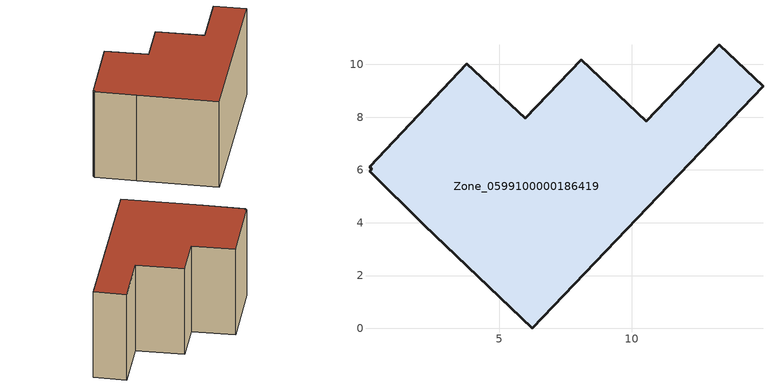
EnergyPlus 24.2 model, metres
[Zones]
Zone_0599100000186419
 floor ground (C_G): 0.16,6.03 0.08,6.11 3.76,10.02 5.98,7.96 8.1,10.18 10.55,7.85 13.32,10.75 14.98,9.16 6.23,0 2.14,3.92 0.08,5.95 z0
 wall outside (C_F): 13.32,10.75 10.55,7.85 8.1,10.18 5.98,7.96 3.76,10.02 0.08,6.11 0.16,6.03 0.08,5.95 2.14,3.92 6.23,0 14.98,9.16 13.32,10.75 z0:6.7
 roof outside (C_R): 0.16,6.03 0.08,5.95 2.14,3.92 6.23,0 14.98,9.16 13.32,10.75 10.55,7.85 8.1,10.18 5.98,7.96 3.76,10.02 0.08,6.11 z6.7
[BUILDING]
Pand.0599100000186419: North Axis=0; Terrain=City; Loads Convergence Tolerance Value=0.04; Temperature Convergence Tolerance Value=0.4; Solar Distribution=FullExterior; Maximum Number of Warmup Days=25; Minimum Number of Warmup Days=1
[Site:Location]
Rotterdam.The.Hague.AP_ZH_NLD Design_Conditions: Latitude=51.96; Longitude=4.45; Time Zone=1; Elevation=-4.5
[SITE:GROUNDTEMPERATURE:BUILDINGSURFACE]
18, 18, 18, 18, 18, 18, 18, 18, 18, 18, 18, 18
[MATERIAL] Thermal Absorptance=0.9; Solar Absorptance=0.7; Visible Absorptance=0.7
Name | Roughness | Thickness | Conductivity | Density | Specific Heat
G.TC.1975-1991 | MediumSmooth | 0.15 | 0.288461 | 540 | 1210
F.TC.1975-1991 | Rough | 0.3 | 0.230769 | 1920 | 840
R.TC.1975-1991 | MediumRough | 0.2 | 0.153846 | 1500 | 1000
[CONSTRUCTION]
C_G: G.TC.1975-1991
C_F: F.TC.1975-1991
C_R: R.TC.1975-1991
[ZONE]
Zone_0599100000186419: Type=1; Multiplier=1; Ceiling Height=Autocalculate; Volume=Autocalculate; Floor Area=autocalculate; Part of Total Floor Area=Yes
[ZONEINFILTRATION:DESIGNFLOWRATE]
Infil_Zone_0599100000186419: Zone or ZoneList or Space or SpaceList=Zone_0599100000186419; Schedule=AlwaysOn; Design Flow Rate Calculation Method=Flow/Area; Flow Rate per Floor Area=0.003; Constant Term Coefficient=1; Temperature Term Coefficient=0; Velocity Term Coefficient=0; Velocity Squared Term Coefficient=0
[HVACTEMPLATE:ZONE:IDEALLOADSAIRSYSTEM]
Zone_0599100000186419: Maximum Heating Supply Air Temperature=50; Minimum Cooling Supply Air Temperature=13; Maximum Heating Supply Air Humidity Ratio=0.0156; Minimum Cooling Supply Air Humidity Ratio=0.0077; Heating Limit=NoLimit; Cooling Limit=NoLimit; Dehumidification Control Type=ConstantSensibleHeatRatio; Cooling Sensible Heat Ratio=0.7; Dehumidification Setpoint=60; Humidification Control Type=None; Humidification Setpoint=30; Outdoor Air Method=None; Outdoor Air Flow Rate per Person=0.00944; Outdoor Air Flow Rate per Zone Floor Area=0; Outdoor Air Flow Rate per Zone=0; Demand Controlled Ventilation Type=None; Outdoor Air Economizer Type=NoEconomizer; Heat Recovery Type=None; Sensible Heat Recovery Effectiveness=0.7; Latent Heat Recovery Effectiveness=0.65
[ZONECONTROL:THERMOSTAT]
ThermostatControl_Zone_0599100000186419: Zone or ZoneList=Zone_0599100000186419; Control Type Schedule=DualSetpointControlType; Control 1=Thermostat_Zone_0599100000186419; Temperature Difference Between Cutout And Setpoint=0
[THERMOSTATSETPOINT:DUALSETPOINT]
Thermostat_Zone_0599100000186419: Heating Setpoint Temperature Schedule=HeatingSetpoint_Zone_0599100000186419; Cooling Setpoint Temperature Schedule=CoolingSetpoint_Zone_0599100000186419
[SCHEDULE:COMPACT]
HeatingSetpoint_Zone_0599100000186419: Through: 12/31, For: AllDays, Until: 24:00, 21
CoolingSetpoint_Zone_0599100000186419: Through: 12/31, For: AllDays, Until: 24:00, 24
DualSetpointControlType: Through: 12/31, For: AllDays, Until: 24:00, 4
AlwaysOn: Through: 12/31, For: AllDays, Until: 24:00, 1
